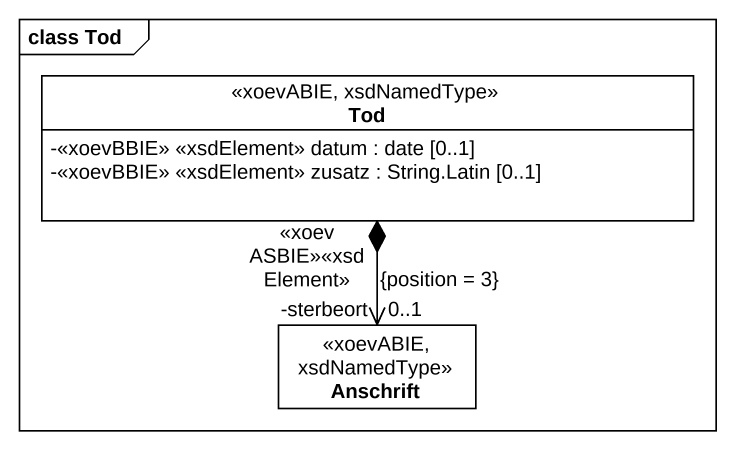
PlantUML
@startuml
mainframe class Tod
hide circle
hide empty members
skinparam classAttributeIconSize 0
class Tod <<xoevABIE, xsdNamedType>> {
  -<<xoevBBIE>> <<xsdElement>> datum : date [0..1]
  -<<xoevBBIE>> <<xsdElement>> zusatz : String.Latin [0..1]
}
class Anschrift <<xoevABIE, xsdNamedType>>
Tod *--> "-sterbeort\n<<xoevASBIE>><<xsdElement>>\n0..1\n{position = 3}" Anschrift
@enduml
